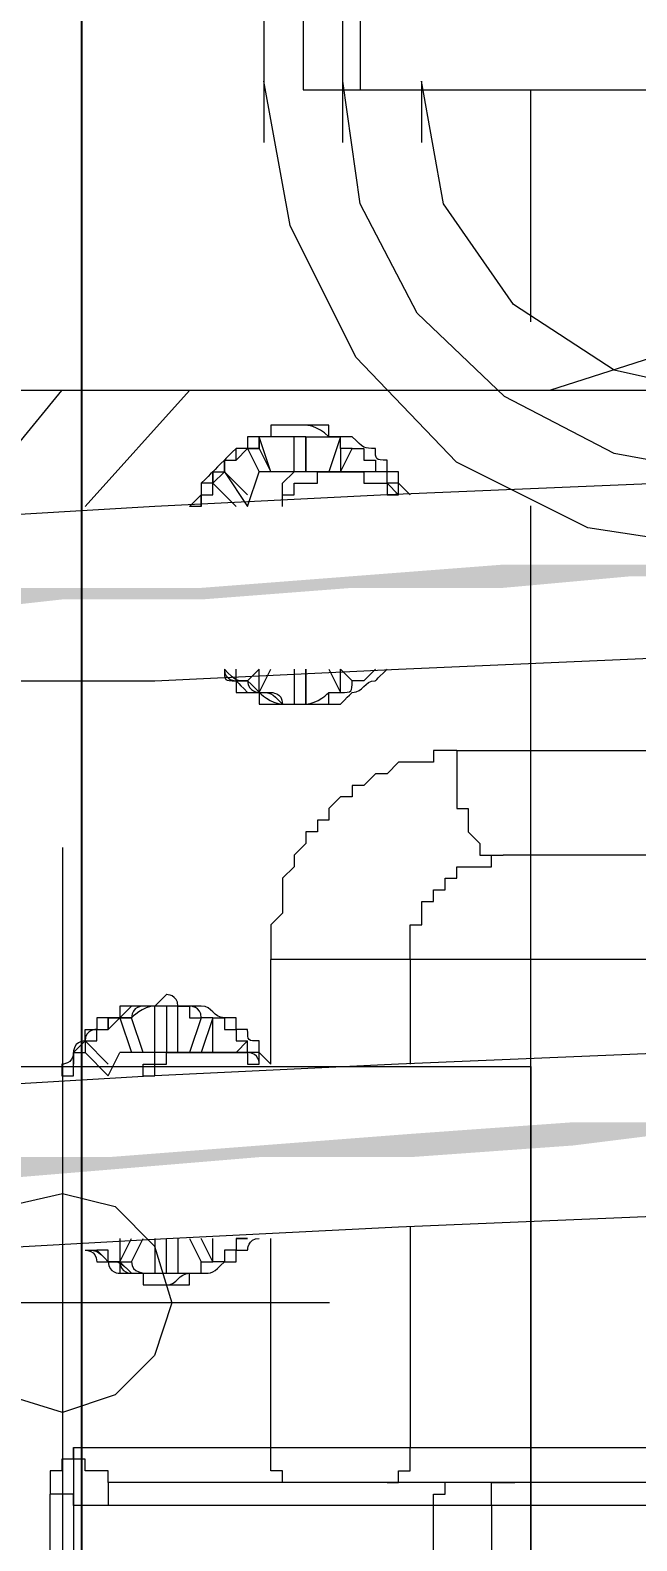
# Model space of a CAD drawing. Header units: millimetres. Extents: x 25083 to 52777, y 24772 to 45779.
# Drawn here: x 38396.99 to 38416.39, y 33559.59 to 33607.87 of the extents above; entities that cross this region are included whole.
import ezdxf

# ---------------------------------------------------------------- set-up
doc = ezdxf.new("R2010")
doc.units = ezdxf.units.MM
doc.layers.add('小车', color=7, linetype='Continuous')
doc.styles.get("Standard").update_dxf_attribs({"font": ''})
doc.styles.get('Standard').set_extended_font_data('SimSun')
doc.dimstyles.new('15', dxfattribs={"dimtxt": 15, "dimasz": 10, "dimexe": 2, "dimexo": 1, "dimgap": 1, "dimtad": 1, "dimdsep": 46, "dimtxsty": 'Standard', "dimcen": 2.5, "dimadec": 0, "dimazin": 0, "dimtfac": 1, "dimtmove": 2, "dimatfit": 3, "dimfxl": 1, "dimtolj": 1, "dimarcsym": 0})
doc.dimstyles.new('ISO-25', dxfattribs={"dimtxt": 2.5, "dimasz": 2.5, "dimexe": 1.25, "dimexo": 0.625, "dimtad": 1, "dimtxsty": 'Standard', "dimcen": 2.5, "dimadec": 0, "dimazin": 0, "dimtfac": 1, "dimtmove": 0, "dimatfit": 3, "dimfxl": 1, "dimarcsym": 0})

# ---------------------------------------------------------------- blocks, each defined once
blk = doc.blocks.new('*D925')
at = {"color": 0, "lineweight": -2}
for p, q in [((29677.862, 34881.662), (29677.862, 32448.293)), ((40733.017, 34757.645), (40733.017, 32448.293)), ((29680.362, 32449.543), (40730.517, 32449.543))]:
    blk.add_line(p, q, dxfattribs=at)
at = {"color": 0}
for points in [[(29680.362, 32449.96), (29680.362, 32449.127), (29677.862, 32449.543)], [(40730.517, 32449.127), (40730.517, 32449.96), (40733.017, 32449.543)]]:
    blk.add_solid(points, dxfattribs=at)
at = {"layer": 'DEFPOINTS', "color": 0}
for p in [(29677.862, 34882.287), (40733.017, 34758.27), (40733.017, 32449.543)]:
    blk.add_point(p, dxfattribs=at)
at = {"color": 0, "insert": (35205.439, 32451.628), "char_height": 2.5, "attachment_point": 5}
blk.add_mtext('11055,15', dxfattribs=at)
blk = doc.blocks.new('zw$D2F4')
h = blk.add_hatch(color=7)
edge = h.paths.add_edge_path(flags=0)
edge.add_spline(control_points=[(394.383, 1052.06), (394.383, 1052.06), (394.383, 1055.774), (394.383, 1055.774), (394.383, 1055.774), (394.012, 1059.487), (394.012, 1059.487), (394.012, 1059.487), (394.012, 1062.458), (394.012, 1062.458), (394.012, 1062.458), (393.641, 1062.458), (393.641, 1062.458), (393.641, 1062.458), (393.641, 1052.06), (393.641, 1052.06), (393.641, 1052.06), (394.383, 1052.06), (394.383, 1052.06), (394.383, 1052.06), (394.383, 1052.06), (394.383, 1052.06)], knot_values=[0, 0, 0, 0, 1, 1, 1, 2, 2, 2, 3, 3, 3, 4, 4, 4, 5, 5, 5, 6, 6, 6, 7, 7, 7, 7], degree=3, periodic=0)
edge = h.paths.add_edge_path(flags=0)
edge.add_spline(control_points=[(393.641, 1073.227), (393.641, 1073.227), (393.641, 1076.57), (393.641, 1076.57), (393.641, 1076.57), (393.269, 1081.769), (393.269, 1081.769), (393.269, 1081.769), (392.526, 1091.424), (392.526, 1091.424), (392.526, 1091.424), (392.526, 1095.509), (392.526, 1095.509), (392.526, 1095.509), (392.155, 1098.851), (392.155, 1098.851), (392.155, 1098.851), (392.155, 1101.079), (392.155, 1101.079), (392.155, 1101.079), (391.784, 1101.079), (391.784, 1101.079), (391.784, 1101.079), (391.784, 1095.509), (391.784, 1095.509), (391.784, 1095.509), (392.526, 1086.596), (392.526, 1086.596), (392.526, 1086.596), (392.526, 1081.769), (392.526, 1081.769), (392.526, 1081.769), (392.898, 1076.57), (392.898, 1076.57), (392.898, 1076.57), (393.269, 1073.599), (393.269, 1073.599), (393.269, 1073.599), (393.269, 1073.227), (393.269, 1073.227), (393.269, 1073.227), (393.641, 1073.227), (393.641, 1073.227), (393.641, 1073.227), (393.641, 1073.227), (393.641, 1073.227)], knot_values=[0, 0, 0, 0, 1, 1, 1, 2, 2, 2, 3, 3, 3, 4, 4, 4, 5, 5, 5, 6, 6, 6, 7, 7, 7, 8, 8, 8, 9, 9, 9, 10, 10, 10, 11, 11, 11, 12, 12, 12, 13, 13, 13, 14, 14, 14, 15, 15, 15, 15], degree=3, periodic=0)
h = blk.add_hatch(color=7)
edge = h.paths.add_edge_path(flags=0)
edge.add_spline(control_points=[(412.208, 1052.431), (412.208, 1052.431), (412.208, 1056.145), (412.208, 1056.145), (412.208, 1056.145), (411.837, 1060.23), (411.837, 1060.23), (411.837, 1060.23), (411.837, 1063.201), (411.837, 1063.201), (411.837, 1063.201), (411.466, 1063.201), (411.466, 1063.201), (411.466, 1063.201), (411.466, 1052.431), (411.466, 1052.431), (411.466, 1052.431), (412.208, 1052.431), (412.208, 1052.431), (412.208, 1052.431), (412.208, 1052.431), (412.208, 1052.431)], knot_values=[0, 0, 0, 0, 1, 1, 1, 2, 2, 2, 3, 3, 3, 4, 4, 4, 5, 5, 5, 6, 6, 6, 7, 7, 7, 7], degree=3, periodic=0)
edge = h.paths.add_edge_path(flags=0)
edge.add_spline(control_points=[(411.466, 1073.97), (411.466, 1073.97), (411.466, 1078.798), (411.466, 1078.798), (411.466, 1078.798), (410.723, 1088.453), (410.723, 1088.453), (410.723, 1088.453), (410.723, 1096.252), (410.723, 1096.252), (410.723, 1096.252), (410.352, 1098.851), (410.352, 1098.851), (410.352, 1098.851), (410.352, 1101.079), (410.352, 1101.079), (410.352, 1101.079), (409.98, 1101.079), (409.98, 1101.079), (409.98, 1101.079), (409.98, 1096.252), (409.98, 1096.252), (409.98, 1096.252), (410.352, 1092.91), (410.352, 1092.91), (410.352, 1092.91), (410.352, 1088.453), (410.352, 1088.453), (410.352, 1088.453), (410.723, 1083.626), (410.723, 1083.626), (410.723, 1083.626), (410.723, 1078.798), (410.723, 1078.798), (410.723, 1078.798), (411.094, 1074.713), (411.094, 1074.713), (411.094, 1074.713), (411.094, 1073.97), (411.094, 1073.97), (411.094, 1073.97), (411.466, 1073.97), (411.466, 1073.97), (411.466, 1073.97), (411.466, 1073.97), (411.466, 1073.97)], knot_values=[0, 0, 0, 0, 1, 1, 1, 2, 2, 2, 3, 3, 3, 4, 4, 4, 5, 5, 5, 6, 6, 6, 7, 7, 7, 8, 8, 8, 9, 9, 9, 10, 10, 10, 11, 11, 11, 12, 12, 12, 13, 13, 13, 14, 14, 14, 15, 15, 15, 15], degree=3, periodic=0)
at = {"color": 7, "lineweight": 5}
for points in [[(396.611, 1052.06), (396.611, 1062.829), (395.869, 1073.227), (395.497, 1082.14), (395.126, 1089.939), (394.755, 1096.252), (394.755, 1101.451)], [(389.184, 1101.079), (389.556, 1096.252), (389.927, 1089.567), (390.298, 1082.14)], [(407.752, 1101.079), (407.752, 1089.939), (408.124, 1082.14), (408.495, 1073.599)], [(414.437, 1052.431), (414.437, 1063.572), (414.065, 1073.599), (413.694, 1082.511), (413.323, 1089.939), (412.951, 1096.252), (412.951, 1101.079)], [(417.036, 1069.514), (417.036, 1096.623)], [(412.951, 1096.252), (417.036, 1092.91)], [(377.672, 1093.281), (381.757, 1093.281)], [(381.757, 1092.538), (381.757, 1093.281)], [(383.242, 1092.538), (382.871, 1092.538), (382.871, 1092.91), (382.5, 1092.91), (382.5, 1093.281), (382.128, 1093.281), (381.757, 1093.281)], [(395.126, 1092.91), (395.126, 1092.538), (395.869, 1092.538), (395.869, 1092.167)], [(381.757, 1092.538), (377.672, 1092.538)], [(381.386, 1091.424), (381.386, 1092.538), (381.757, 1092.538)], [(383.242, 1092.538), (381.757, 1092.538)], [(382.128, 1091.053), (382.128, 1091.424), (382.5, 1091.424), (382.5, 1092.167), (382.871, 1092.167), (382.871, 1092.538), (383.242, 1092.538)], [(383.242, 1092.538), (383.242, 1067.286)], [(395.869, 1092.538), (396.24, 1092.167)], [(389.184, 1091.053), (389.184, 1091.424), (389.556, 1091.424), (389.556, 1091.795)], [(395.869, 1092.167), (395.126, 1091.424)], [(395.869, 1092.167), (395.126, 1091.424)], [(395.497, 1091.424), (396.24, 1092.167)], [(396.24, 1092.167), (396.24, 1091.795), (396.611, 1091.795), (396.611, 1091.424)], [(396.24, 1092.167), (396.24, 1091.795), (396.611, 1091.795), (396.611, 1091.424), (396.983, 1091.053)], [(396.24, 1092.167), (396.611, 1092.167), (396.611, 1091.424)], [(413.323, 1092.167), (417.036, 1088.825)], [(381.386, 1068.771), (381.386, 1091.424)], [(382.128, 1091.053), (382.128, 1091.424), (381.386, 1091.424)], [(395.126, 1091.424), (395.869, 1091.053)], [(396.983, 1091.424), (396.611, 1091.424)], [(396.611, 1091.424), (396.983, 1091.424), (396.983, 1091.053)], [(396.983, 1091.424), (396.983, 1091.053)], [(382.128, 1068.028), (382.128, 1091.053)], [(389.184, 1091.053), (389.927, 1090.681)], [(389.927, 1091.053), (389.184, 1091.053)], [(395.869, 1086.968), (395.869, 1091.053)], [(396.983, 1091.053), (395.869, 1090.681)], [(396.983, 1091.053), (395.869, 1090.681)], [(397.354, 1090.31), (397.354, 1090.681), (396.983, 1091.053)], [(396.983, 1091.053), (396.983, 1090.681)], [(388.813, 1090.681), (388.813, 1090.31), (388.442, 1090.31), (388.442, 1089.567)], [(389.184, 1090.681), (389.927, 1090.31)], [(395.126, 1090.31), (395.126, 1089.939), (395.497, 1089.939), (395.497, 1089.567), (395.869, 1089.567), (395.869, 1088.825), (395.869, 1088.453)], [(395.126, 1090.31), (395.497, 1090.31), (395.497, 1089.939), (395.869, 1089.939)], [(395.869, 1090.31), (396.983, 1090.681)], [(397.725, 1089.567), (397.354, 1089.939), (397.354, 1090.681)], [(397.354, 1089.939), (397.354, 1090.31)], [(389.927, 1089.939), (388.813, 1089.939)], [(395.869, 1089.939), (397.354, 1089.939)], [(388.813, 1089.567), (389.927, 1089.567)], [(397.354, 1089.567), (395.869, 1089.567)], [(388.442, 1089.196), (388.442, 1088.825), (388.813, 1088.825), (388.813, 1088.453)], [(389.927, 1089.196), (388.813, 1089.196)], [(395.869, 1089.196), (397.354, 1089.196)], [(397.354, 1089.196), (397.354, 1088.825), (396.983, 1088.825), (396.983, 1088.453)], [(397.354, 1088.453), (397.354, 1089.196)], [(389.927, 1088.825), (389.184, 1088.453)], [(389.184, 1088.082), (389.927, 1088.453)], [(395.869, 1088.453), (395.869, 1086.968), (395.497, 1086.968), (395.497, 1086.596)], [(396.983, 1088.453), (395.869, 1088.825)], [(396.983, 1088.082), (395.869, 1088.453)], [(413.323, 1088.453), (413.694, 1088.453), (413.694, 1088.082), (414.065, 1088.082)], [(389.184, 1088.082), (389.927, 1088.082)], [(389.927, 1086.968), (389.927, 1087.339), (389.556, 1087.339), (389.556, 1087.711), (389.184, 1087.711), (389.184, 1088.082)], [(395.869, 1088.082), (396.983, 1088.082)], [(396.983, 1088.082), (396.983, 1087.711), (396.611, 1087.711), (396.611, 1087.339), (396.24, 1087.339), (396.24, 1086.968)], [(414.065, 1088.082), (413.323, 1087.339)], [(414.065, 1088.082), (414.437, 1088.082), (414.437, 1087.711)], [(389.184, 1087.711), (389.184, 1087.339), (389.556, 1087.339), (389.556, 1086.968)], [(396.611, 1086.968), (396.611, 1087.339), (396.983, 1087.339), (396.983, 1087.711)], [(414.437, 1087.711), (413.323, 1086.968)], [(413.694, 1086.968), (414.437, 1087.711)], [(414.437, 1087.711), (414.808, 1087.711), (414.808, 1087.339), (415.179, 1086.968)], [(414.808, 1087.711), (414.808, 1087.339), (415.179, 1087.339)], [(414.808, 1087.711), (414.808, 1087.339), (415.179, 1087.339)], [(389.927, 1087.339), (389.927, 1086.968)], [(395.497, 1086.596), (395.869, 1086.596), (395.869, 1086.968)], [(396.24, 1086.968), (395.869, 1087.339)], [(407.752, 1086.968), (407.752, 1087.339), (408.124, 1087.339)], [(408.124, 1086.596), (407.752, 1086.968)], [(413.323, 1086.968), (414.437, 1086.596)], [(415.179, 1086.968), (414.437, 1086.596)], [(415.179, 1086.968), (415.179, 1086.596), (415.551, 1086.596)], [(415.179, 1086.968), (415.179, 1086.596), (415.551, 1086.596)], [(415.551, 1085.854), (415.551, 1086.968)], [(407.009, 1086.596), (407.009, 1085.111)], [(407.381, 1086.596), (408.124, 1086.225)], [(407.381, 1086.596), (408.124, 1086.596)], [(414.437, 1082.511), (414.437, 1086.596)], [(414.437, 1086.225), (415.551, 1086.596)], [(415.179, 1086.596), (414.437, 1086.225)], [(382.128, 1085.854), (382.5, 1085.854), (382.5, 1086.225), (382.871, 1086.225), (383.242, 1086.225)], [(383.242, 1086.225), (389.927, 1086.225)], [(395.497, 1086.225), (398.84, 1086.225)], [(398.84, 1067.657), (398.84, 1086.225)], [(405.524, 1080.283), (405.524, 1081.026), (405.153, 1081.026), (405.153, 1082.14), (404.781, 1082.511), (404.781, 1082.883), (404.41, 1083.254), (404.41, 1083.626), (404.039, 1083.626), (404.039, 1083.997), (403.667, 1084.368), (403.296, 1084.368), (403.296, 1084.74), (402.925, 1084.74), (402.925, 1085.111), (402.553, 1085.111), (402.182, 1085.482), (401.81, 1085.482), (401.439, 1085.854), (400.325, 1085.854), (399.954, 1086.225), (398.84, 1086.225)], [(415.922, 1085.111), (415.922, 1086.225), (415.551, 1086.225)], [(408.124, 1085.482), (407.009, 1085.482)], [(413.323, 1085.854), (413.694, 1085.854), (413.694, 1085.482), (414.065, 1085.482), (414.065, 1084.74), (414.437, 1084.74), (414.437, 1084.368), (414.437, 1083.997)], [(413.323, 1085.854), (414.065, 1085.854), (414.437, 1085.482)], [(414.437, 1085.482), (415.551, 1085.482)], [(408.124, 1085.111), (407.009, 1085.111)], [(407.009, 1085.111), (408.124, 1085.111)], [(407.009, 1085.111), (407.009, 1083.997)], [(414.437, 1085.111), (415.551, 1085.111)], [(415.551, 1085.111), (414.437, 1085.111)], [(415.551, 1085.111), (415.551, 1083.997)], [(415.551, 1083.626), (415.551, 1084.368), (415.922, 1084.368), (415.922, 1085.111)], [(408.124, 1084.368), (407.381, 1083.997)], [(415.551, 1083.997), (414.437, 1084.368)], [(407.381, 1083.997), (408.124, 1083.997)], [(407.752, 1083.626), (408.124, 1083.997)], [(408.124, 1082.883), (407.752, 1083.254), (407.752, 1083.626)], [(414.437, 1083.997), (414.437, 1083.254), (414.065, 1083.254), (414.065, 1082.511), (413.694, 1082.511), (413.694, 1082.14)], [(414.437, 1083.997), (415.179, 1083.626)], [(415.179, 1083.997), (414.437, 1083.997)], [(415.179, 1083.626), (415.179, 1083.254), (414.808, 1083.254), (414.808, 1082.883), (414.437, 1082.883)], [(382.128, 1082.511), (382.128, 1082.14), (382.5, 1082.14), (382.5, 1081.769), (382.871, 1081.769), (383.242, 1081.769)], [(390.298, 1082.14), (390.67, 1073.227), (391.041, 1062.829), (391.412, 1052.06)], [(413.694, 1082.14), (414.065, 1082.14), (414.065, 1082.511), (414.437, 1082.511)], [(390.298, 1081.769), (383.242, 1081.769)], [(398.84, 1081.769), (395.497, 1081.769)], [(398.84, 1081.769), (399.954, 1081.769), (399.954, 1081.397), (400.696, 1081.397), (400.696, 1081.026), (401.068, 1081.026), (401.068, 1080.655), (401.439, 1080.655), (401.439, 1080.283), (401.81, 1080.283), (401.81, 1079.169), (402.182, 1079.169), (402.182, 1078.798)], [(378.043, 1081.026), (381.386, 1081.026)], [(381.386, 1081.026), (381.757, 1081.026), (381.757, 1080.655), (382.128, 1080.655)], [(405.524, 1080.283), (403.667, 1080.283), (403.667, 1079.912), (402.925, 1079.912), (402.553, 1079.541), (402.182, 1079.541), (402.182, 1078.798)], [(405.524, 1080.283), (405.524, 1067.657)], [(381.386, 1079.169), (378.043, 1079.169)], [(381.386, 1079.169), (382.128, 1079.169), (382.128, 1078.798), (382.128, 1078.427)], [(402.182, 1064.686), (402.182, 1078.798)], [(420.007, 1068.028), (417.036, 1077.312)]]:
    blk.add_lwpolyline(points, dxfattribs=at)
for points in [[(395.126, 1092.91), (395.126, 1092.91), (395.126, 1092.91), (395.126, 1092.91)], [(395.126, 1092.91), (395.126, 1092.91), (395.126, 1092.91), (395.126, 1092.91)], [(395.497, 1092.91), (395.497, 1092.91), (395.497, 1092.91), (395.126, 1092.91)], [(395.126, 1092.91), (395.126, 1092.91), (395.126, 1092.91), (395.126, 1092.91)], [(395.126, 1092.91), (395.126, 1092.91), (395.126, 1092.91), (395.126, 1092.91)], [(395.497, 1092.91), (395.497, 1092.91), (395.126, 1092.91), (395.126, 1092.91)], [(395.869, 1092.538), (395.497, 1092.538), (395.497, 1092.91), (395.497, 1092.91)], [(395.869, 1092.538), (395.497, 1092.538), (395.497, 1092.538), (395.497, 1092.538)], [(395.869, 1092.538), (395.869, 1092.538), (395.869, 1092.538), (395.497, 1092.538)], [(395.869, 1092.538), (395.869, 1092.538), (395.869, 1092.538), (395.869, 1092.538)], [(396.24, 1092.167), (396.24, 1092.538), (395.869, 1092.538), (395.869, 1092.538)], [(395.869, 1092.538), (395.869, 1092.538), (395.869, 1092.538), (395.869, 1092.538)], [(395.869, 1092.538), (395.869, 1092.538), (395.869, 1092.538), (395.869, 1092.538)], [(389.556, 1092.167), (389.556, 1091.795), (389.556, 1091.795), (389.184, 1091.424)], [(389.556, 1092.167), (389.556, 1092.167), (389.556, 1091.795), (389.184, 1091.795)], [(389.184, 1091.795), (389.184, 1091.795), (389.184, 1091.795), (389.184, 1091.795)], [(389.184, 1091.795), (389.184, 1091.424), (389.184, 1091.424), (389.184, 1091.424)], [(389.556, 1091.795), (389.556, 1091.795), (389.556, 1091.795), (389.184, 1091.424)], [(389.184, 1091.795), (389.184, 1091.795), (389.184, 1091.795), (389.184, 1091.795)], [(389.184, 1091.795), (389.184, 1091.424), (389.184, 1091.424), (389.184, 1091.424)], [(389.184, 1091.795), (389.184, 1091.424), (389.184, 1091.424), (389.184, 1091.424)], [(389.556, 1092.167), (389.556, 1091.795), (389.556, 1091.795), (389.556, 1091.795)], [(396.24, 1092.167), (396.24, 1092.167), (396.24, 1092.167), (395.869, 1092.167)], [(395.869, 1092.167), (395.869, 1092.167), (395.869, 1092.167), (395.869, 1092.167)], [(396.24, 1092.167), (396.24, 1092.167), (396.24, 1092.167), (396.24, 1092.167)], [(396.611, 1091.795), (396.611, 1091.795), (396.611, 1092.167), (396.24, 1092.167)], [(396.24, 1092.167), (396.24, 1092.167), (396.24, 1092.167), (396.24, 1092.167)], [(396.24, 1092.167), (396.24, 1092.167), (396.24, 1092.167), (396.24, 1092.167)], [(396.24, 1092.167), (396.24, 1092.167), (396.24, 1092.167), (396.24, 1092.167)], [(396.24, 1092.167), (396.24, 1092.167), (396.24, 1092.167), (396.24, 1092.167)], [(396.24, 1092.167), (396.24, 1092.167), (396.24, 1092.167), (396.24, 1092.167)], [(396.24, 1092.167), (396.24, 1092.167), (396.24, 1092.167), (396.24, 1092.167)], [(396.24, 1092.167), (396.24, 1092.167), (396.24, 1092.167), (396.24, 1092.167)], [(396.24, 1092.167), (396.24, 1092.167), (396.24, 1092.167), (396.24, 1092.167)], [(396.983, 1091.795), (396.983, 1091.795), (396.983, 1091.795), (396.611, 1091.795)], [(396.983, 1091.424), (396.983, 1091.424), (396.983, 1091.795), (396.983, 1091.795)], [(389.184, 1091.424), (388.813, 1091.424), (388.813, 1091.053), (388.813, 1091.053)], [(389.184, 1091.424), (389.184, 1091.053), (389.184, 1091.053), (388.813, 1090.681)], [(389.184, 1091.424), (389.184, 1091.424), (389.184, 1091.424), (389.184, 1091.424)], [(389.184, 1091.424), (389.184, 1091.424), (389.184, 1091.424), (389.184, 1091.424)], [(389.184, 1091.424), (389.184, 1091.424), (389.184, 1091.424), (389.184, 1091.424)], [(389.184, 1091.424), (389.184, 1091.424), (389.184, 1091.424), (389.184, 1091.424)], [(389.184, 1091.424), (389.184, 1091.424), (389.184, 1091.424), (389.184, 1091.424)], [(389.184, 1091.424), (389.184, 1091.424), (389.184, 1091.053), (389.184, 1091.053)], [(389.184, 1091.424), (389.184, 1091.053), (389.184, 1091.053), (389.184, 1091.053)], [(396.611, 1091.424), (396.611, 1091.424), (396.611, 1091.424), (396.611, 1091.424)], [(396.983, 1091.424), (396.611, 1091.424), (396.611, 1091.424), (396.611, 1091.424)], [(396.611, 1091.424), (396.611, 1091.424), (396.611, 1091.424), (396.611, 1091.424)], [(396.611, 1091.424), (396.611, 1091.424), (396.611, 1091.424), (396.611, 1091.424)], [(396.611, 1091.424), (396.611, 1091.424), (396.611, 1091.424), (396.611, 1091.424)], [(396.611, 1091.424), (396.611, 1091.424), (396.611, 1091.424), (396.611, 1091.424)], [(396.611, 1091.424), (396.611, 1091.424), (396.611, 1091.424), (396.611, 1091.424)], [(396.983, 1091.424), (396.983, 1091.424), (396.983, 1091.424), (396.611, 1091.424)], [(396.983, 1091.424), (396.983, 1091.424), (396.983, 1091.424), (396.611, 1091.424)], [(396.983, 1091.424), (396.983, 1091.424), (396.983, 1091.424), (396.983, 1091.424)], [(396.983, 1091.424), (396.983, 1091.424), (396.983, 1091.424), (396.983, 1091.424)], [(396.983, 1091.424), (396.983, 1091.424), (396.983, 1091.424), (396.983, 1091.424)], [(396.983, 1091.053), (396.983, 1091.053), (396.983, 1091.424), (396.983, 1091.424)], [(396.983, 1091.053), (396.983, 1091.053), (396.983, 1091.053), (396.983, 1091.424)], [(389.184, 1091.053), (389.184, 1091.053), (388.813, 1090.681), (388.813, 1090.681)], [(389.184, 1091.053), (388.813, 1091.053), (388.813, 1090.681), (388.813, 1090.681)], [(389.184, 1091.053), (389.184, 1091.053), (388.813, 1090.681), (388.813, 1090.681)], [(388.813, 1091.053), (388.813, 1091.053), (388.813, 1091.053), (388.813, 1091.053)], [(388.813, 1091.053), (388.813, 1091.053), (388.813, 1091.053), (388.813, 1090.681)], [(389.184, 1091.053), (388.813, 1091.053), (388.813, 1091.053), (388.813, 1091.053)], [(388.813, 1091.053), (388.813, 1091.053), (388.813, 1091.053), (388.813, 1091.053)], [(388.813, 1091.053), (388.813, 1090.681), (388.813, 1090.681), (388.813, 1090.31)], [(389.184, 1091.053), (389.184, 1091.053), (389.184, 1090.681), (389.184, 1090.681)], [(389.184, 1091.053), (389.184, 1091.053), (389.184, 1091.053), (389.184, 1091.053)], [(389.184, 1091.053), (389.184, 1091.053), (389.184, 1091.053), (389.184, 1091.053)], [(389.184, 1091.053), (389.184, 1091.053), (389.184, 1091.053), (389.184, 1091.053)], [(396.983, 1090.681), (396.983, 1090.681), (396.983, 1091.053), (396.983, 1091.053)], [(396.983, 1091.053), (396.983, 1091.053), (396.983, 1091.053), (396.983, 1091.053)], [(396.983, 1090.681), (396.983, 1091.053), (396.983, 1091.053), (396.983, 1091.053)], [(397.354, 1091.053), (397.354, 1091.053), (397.354, 1091.053), (396.983, 1091.053)], [(396.983, 1091.053), (396.983, 1091.053), (396.983, 1091.053), (396.983, 1091.053)], [(396.983, 1090.681), (396.983, 1091.053), (396.983, 1091.053), (396.983, 1091.053)], [(396.983, 1091.053), (396.983, 1091.053), (396.983, 1091.053), (396.983, 1091.053)], [(396.983, 1090.681), (396.983, 1090.681), (396.983, 1091.053), (396.983, 1091.053)], [(397.354, 1091.053), (397.354, 1091.053), (397.354, 1091.053), (397.354, 1091.053)], [(397.354, 1090.681), (397.354, 1090.681), (397.354, 1090.681), (397.354, 1091.053)], [(388.813, 1090.681), (388.813, 1090.681), (388.813, 1090.681), (388.813, 1090.681)], [(388.813, 1090.681), (388.813, 1090.681), (388.813, 1090.681), (388.813, 1090.681)], [(388.813, 1090.681), (388.813, 1090.681), (388.813, 1090.31), (388.813, 1090.31)], [(388.813, 1090.681), (388.813, 1090.681), (388.813, 1090.31), (388.813, 1090.31)], [(388.813, 1090.681), (388.813, 1090.681), (388.813, 1090.681), (388.813, 1090.681)], [(389.184, 1090.681), (388.813, 1090.681), (388.813, 1090.31), (388.813, 1089.939)], [(388.813, 1090.31), (388.813, 1090.31), (388.813, 1090.31), (388.813, 1090.31)], [(388.813, 1090.31), (388.813, 1090.31), (388.813, 1090.31), (388.813, 1089.939)], [(388.813, 1090.31), (388.813, 1090.31), (388.813, 1089.939), (388.813, 1089.939)], [(388.813, 1090.31), (388.813, 1090.31), (388.813, 1090.31), (388.813, 1090.31)], [(388.813, 1090.31), (388.813, 1090.31), (388.813, 1090.31), (388.813, 1089.939)], [(388.813, 1090.31), (388.813, 1090.31), (388.813, 1090.31), (388.813, 1089.939)], [(388.813, 1090.31), (388.813, 1090.31), (388.813, 1089.939), (388.813, 1089.939)], [(388.813, 1090.31), (388.813, 1090.31), (388.813, 1090.31), (388.813, 1090.31)], [(389.184, 1090.681), (389.184, 1090.681), (389.184, 1090.681), (389.184, 1090.681)], [(396.983, 1090.681), (396.983, 1090.681), (396.983, 1090.681), (396.983, 1090.681)], [(396.983, 1090.681), (396.983, 1090.681), (396.983, 1090.681), (396.983, 1090.681)], [(396.983, 1090.681), (396.983, 1090.681), (396.983, 1090.681), (396.983, 1090.681)], [(396.983, 1090.681), (396.983, 1090.681), (396.983, 1090.681), (396.983, 1090.681)], [(397.354, 1090.31), (397.354, 1090.31), (397.354, 1090.681), (396.983, 1090.681)], [(397.354, 1089.939), (397.354, 1090.31), (396.983, 1090.681), (396.983, 1090.681)], [(396.983, 1090.681), (396.983, 1090.681), (396.983, 1090.681), (396.983, 1090.681)], [(397.354, 1090.31), (397.354, 1090.31), (397.354, 1090.681), (396.983, 1090.681)], [(397.354, 1090.31), (397.354, 1090.31), (397.354, 1090.31), (397.354, 1090.31)], [(397.354, 1089.939), (397.354, 1090.31), (397.354, 1090.31), (397.354, 1090.31)], [(397.354, 1089.939), (397.354, 1090.31), (397.354, 1090.31), (397.354, 1090.31)], [(397.354, 1090.31), (397.354, 1090.31), (397.354, 1090.31), (397.354, 1090.31)], [(397.354, 1090.31), (397.354, 1090.31), (397.354, 1090.31), (397.354, 1090.31)], [(397.354, 1090.31), (397.354, 1090.31), (397.354, 1090.31), (397.354, 1090.31)], [(397.354, 1090.31), (397.354, 1090.31), (397.354, 1090.31), (397.354, 1090.31)], [(397.354, 1089.939), (397.354, 1090.31), (397.354, 1090.31), (397.354, 1090.31)], [(397.354, 1090.31), (397.354, 1090.31), (397.354, 1090.31), (397.354, 1090.31)], [(397.354, 1089.939), (397.354, 1090.31), (397.354, 1090.31), (397.354, 1090.31)], [(388.813, 1089.939), (388.813, 1089.939), (388.813, 1089.939), (388.813, 1089.939)], [(388.813, 1089.939), (388.813, 1089.939), (388.813, 1089.939), (388.813, 1089.939)], [(388.813, 1089.939), (388.813, 1089.939), (388.813, 1089.939), (388.813, 1089.939)], [(388.813, 1089.939), (388.813, 1089.939), (388.813, 1089.939), (388.813, 1089.939)], [(388.813, 1089.939), (388.813, 1089.939), (388.813, 1089.939), (388.813, 1089.939)], [(388.813, 1089.939), (388.813, 1089.939), (388.813, 1089.939), (388.813, 1089.939)], [(388.813, 1089.939), (388.813, 1089.939), (388.813, 1089.939), (388.813, 1089.939)], [(388.813, 1089.939), (388.813, 1089.939), (388.813, 1089.939), (388.813, 1089.939)], [(388.813, 1089.939), (388.813, 1089.567), (388.813, 1089.567), (388.813, 1089.567)], [(397.354, 1089.939), (397.354, 1089.939), (397.354, 1089.939), (397.354, 1089.939)], [(397.354, 1089.939), (397.354, 1089.939), (397.354, 1089.939), (397.354, 1089.939)], [(397.354, 1089.567), (397.354, 1089.567), (397.354, 1089.567), (397.354, 1089.939)], [(397.354, 1089.939), (397.354, 1089.939), (397.354, 1089.939), (397.354, 1089.939)], [(397.354, 1089.939), (397.354, 1089.939), (397.354, 1089.939), (397.354, 1089.939)], [(397.354, 1089.939), (397.354, 1089.939), (397.354, 1089.939), (397.354, 1089.939)], [(397.354, 1089.939), (397.354, 1089.939), (397.354, 1089.939), (397.354, 1089.939)], [(397.354, 1089.939), (397.354, 1089.939), (397.354, 1089.939), (397.354, 1089.939)], [(388.442, 1089.567), (388.442, 1089.567), (388.442, 1089.196), (388.442, 1089.196)], [(388.442, 1089.567), (388.442, 1089.196), (388.813, 1089.196), (388.813, 1088.825)], [(388.813, 1089.567), (388.813, 1089.567), (388.813, 1089.567), (388.813, 1089.196)], [(397.354, 1089.196), (397.725, 1089.196), (397.725, 1089.567), (397.725, 1089.567)], [(397.354, 1088.825), (397.354, 1089.196), (397.354, 1089.196), (397.354, 1089.567)], [(397.354, 1089.196), (397.354, 1089.567), (397.354, 1089.567), (397.354, 1089.567)], [(388.813, 1089.196), (388.813, 1089.196), (388.813, 1088.825), (388.813, 1088.453)], [(388.813, 1089.196), (388.813, 1089.196), (388.813, 1089.196), (388.813, 1089.196)], [(388.813, 1088.825), (388.813, 1088.825), (388.813, 1088.825), (388.813, 1088.453)], [(388.813, 1088.453), (388.813, 1088.082), (388.813, 1088.082), (389.184, 1087.711)], [(388.813, 1088.453), (388.813, 1088.453), (389.184, 1088.453), (389.184, 1088.453)], [(388.813, 1088.453), (388.813, 1088.453), (388.813, 1088.453), (389.184, 1088.453)], [(388.813, 1088.453), (388.813, 1088.453), (388.813, 1088.453), (388.813, 1088.453)], [(389.184, 1088.453), (389.184, 1088.453), (389.184, 1088.082), (389.184, 1088.082)], [(389.184, 1088.453), (389.184, 1088.453), (389.184, 1088.082), (389.184, 1088.082)], [(396.983, 1088.453), (397.354, 1088.453), (397.354, 1088.825), (397.354, 1088.825)], [(396.983, 1088.082), (396.983, 1088.082), (396.983, 1088.453), (396.983, 1088.453)], [(396.983, 1087.711), (396.983, 1088.082), (397.354, 1088.082), (397.354, 1088.453)], [(396.983, 1088.082), (396.983, 1088.082), (396.983, 1088.453), (396.983, 1088.453)], [(396.983, 1088.453), (396.983, 1088.453), (396.983, 1088.453), (396.983, 1088.453)], [(413.323, 1088.825), (413.323, 1088.825), (413.323, 1088.825), (413.323, 1088.825)], [(413.694, 1088.453), (413.694, 1088.453), (413.323, 1088.825), (413.323, 1088.825)], [(413.323, 1088.453), (413.323, 1088.825), (413.323, 1088.825), (413.323, 1088.825)], [(413.694, 1088.453), (413.694, 1088.453), (413.323, 1088.453), (413.323, 1088.453)], [(413.694, 1088.453), (413.694, 1088.453), (413.694, 1088.453), (413.694, 1088.453)], [(414.065, 1088.453), (414.065, 1088.453), (413.694, 1088.453), (413.694, 1088.453)], [(413.694, 1088.453), (413.694, 1088.453), (413.694, 1088.453), (413.694, 1088.453)], [(414.065, 1088.453), (414.065, 1088.453), (414.065, 1088.453), (414.065, 1088.453)], [(414.808, 1087.711), (414.437, 1088.082), (414.437, 1088.082), (414.065, 1088.453)], [(414.065, 1088.453), (414.065, 1088.453), (414.065, 1088.453), (414.065, 1088.453)], [(414.065, 1088.082), (414.065, 1088.453), (414.065, 1088.453), (414.065, 1088.453)], [(414.065, 1088.082), (414.065, 1088.082), (414.065, 1088.082), (414.065, 1088.453)], [(389.184, 1088.082), (389.184, 1088.082), (389.184, 1088.082), (389.184, 1088.082)], [(389.184, 1088.082), (389.184, 1088.082), (389.184, 1088.082), (389.184, 1088.082)], [(396.983, 1088.082), (396.983, 1088.082), (396.983, 1088.082), (396.983, 1088.082)], [(396.983, 1088.082), (396.983, 1088.082), (396.983, 1088.082), (396.983, 1088.082)], [(414.437, 1088.082), (414.437, 1088.082), (414.065, 1088.082), (414.065, 1088.082)], [(414.437, 1087.711), (414.437, 1087.711), (414.065, 1088.082), (414.065, 1088.082)], [(408.124, 1087.711), (407.752, 1087.339), (407.752, 1087.339), (407.752, 1086.968)], [(408.124, 1087.711), (407.752, 1087.711), (407.752, 1087.339), (407.752, 1087.339)], [(408.124, 1087.711), (407.752, 1087.711), (407.752, 1087.711), (407.752, 1087.339)], [(414.437, 1087.711), (414.437, 1087.711), (414.437, 1087.711), (414.437, 1087.711)], [(414.808, 1087.711), (414.808, 1087.711), (414.808, 1087.711), (414.437, 1087.711)], [(414.808, 1087.711), (414.808, 1087.711), (414.437, 1087.711), (414.437, 1087.711)], [(414.437, 1087.711), (414.437, 1087.711), (414.437, 1087.711), (414.437, 1087.711)], [(414.808, 1087.711), (414.808, 1087.711), (414.437, 1087.711), (414.437, 1087.711)], [(414.808, 1087.711), (414.808, 1087.711), (414.808, 1087.711), (414.808, 1087.711)], [(415.179, 1087.339), (414.808, 1087.711), (414.808, 1087.711), (414.808, 1087.711)], [(414.808, 1087.711), (414.808, 1087.711), (414.808, 1087.711), (414.808, 1087.711)], [(414.808, 1087.711), (414.808, 1087.711), (414.808, 1087.711), (414.808, 1087.711)], [(414.808, 1087.711), (414.808, 1087.711), (414.808, 1087.711), (414.808, 1087.711)], [(389.556, 1086.968), (389.556, 1086.968), (389.927, 1086.968), (389.927, 1086.596)], [(389.927, 1086.968), (389.927, 1086.968), (389.927, 1086.968), (389.927, 1086.968)], [(395.497, 1086.596), (395.497, 1086.596), (395.869, 1086.596), (395.869, 1086.968)], [(395.869, 1086.968), (396.24, 1086.968), (396.24, 1086.968), (396.24, 1086.968)], [(396.24, 1086.596), (396.24, 1086.968), (396.24, 1086.968), (396.611, 1086.968)], [(407.752, 1087.339), (407.752, 1087.339), (407.752, 1087.339), (407.381, 1086.968)], [(407.752, 1087.339), (407.381, 1087.339), (407.381, 1087.339), (407.381, 1087.339)], [(407.381, 1087.339), (407.381, 1086.968), (407.381, 1086.968), (407.381, 1086.968)], [(407.752, 1086.968), (407.381, 1086.968), (407.381, 1086.596), (407.381, 1086.596)], [(407.381, 1086.968), (407.381, 1086.968), (407.381, 1086.968), (407.381, 1086.596)], [(407.381, 1086.968), (407.381, 1086.968), (407.381, 1086.968), (407.381, 1086.968)], [(407.381, 1086.968), (407.381, 1086.968), (407.381, 1086.968), (407.381, 1086.968)], [(407.381, 1086.968), (407.381, 1086.968), (407.381, 1086.596), (407.381, 1086.596)], [(407.752, 1086.968), (407.381, 1086.596), (407.381, 1086.596), (407.381, 1086.596)], [(407.381, 1086.968), (407.381, 1086.968), (407.381, 1086.968), (407.381, 1086.968)], [(407.381, 1086.968), (407.381, 1086.968), (407.381, 1086.596), (407.381, 1086.596)], [(407.752, 1087.339), (407.752, 1087.339), (407.752, 1087.339), (407.752, 1086.968)], [(407.752, 1087.339), (407.752, 1087.339), (407.752, 1087.339), (407.752, 1087.339)], [(407.752, 1087.339), (407.752, 1087.339), (407.752, 1087.339), (407.752, 1087.339)], [(407.752, 1087.339), (407.752, 1087.339), (407.752, 1087.339), (407.752, 1086.968)], [(407.752, 1087.339), (407.752, 1087.339), (407.752, 1087.339), (407.752, 1087.339)], [(407.752, 1086.968), (407.752, 1086.968), (407.752, 1086.968), (407.752, 1086.968)], [(407.752, 1086.968), (407.752, 1086.968), (407.752, 1086.968), (407.752, 1086.968)], [(415.179, 1087.339), (415.179, 1087.339), (415.179, 1087.339), (415.179, 1087.339)], [(415.179, 1087.339), (415.179, 1087.339), (415.179, 1087.339), (415.179, 1087.339)], [(415.179, 1087.339), (415.179, 1087.339), (415.179, 1087.339), (415.179, 1087.339)], [(415.179, 1086.968), (415.179, 1086.968), (415.179, 1087.339), (415.179, 1087.339)], [(415.179, 1087.339), (415.179, 1087.339), (415.179, 1087.339), (415.179, 1087.339)], [(415.179, 1086.968), (415.179, 1087.339), (415.179, 1087.339), (415.179, 1087.339)], [(415.179, 1087.339), (415.179, 1087.339), (415.179, 1087.339), (415.179, 1087.339)], [(415.179, 1086.968), (415.179, 1086.968), (415.179, 1087.339), (415.179, 1087.339)], [(415.179, 1087.339), (415.179, 1087.339), (415.179, 1087.339), (415.179, 1087.339)], [(415.179, 1087.339), (415.179, 1087.339), (415.179, 1087.339), (415.179, 1087.339)], [(415.179, 1087.339), (415.179, 1087.339), (415.179, 1087.339), (415.179, 1087.339)], [(415.179, 1087.339), (415.179, 1087.339), (415.179, 1087.339), (415.179, 1087.339)], [(415.179, 1087.339), (415.179, 1087.339), (415.179, 1087.339), (415.179, 1087.339)], [(415.551, 1086.968), (415.551, 1086.968), (415.179, 1086.968), (415.179, 1086.968)], [(415.179, 1086.596), (415.179, 1086.596), (415.179, 1086.596), (415.179, 1086.968)], [(415.551, 1086.968), (415.551, 1086.968), (415.551, 1086.968), (415.551, 1086.968)], [(415.551, 1086.596), (415.551, 1086.596), (415.551, 1086.968), (415.551, 1086.968)], [(415.551, 1086.968), (415.551, 1086.968), (415.551, 1086.968), (415.551, 1086.968)], [(395.497, 1086.225), (395.497, 1086.225), (395.869, 1086.596), (395.869, 1086.596)], [(395.869, 1086.596), (396.24, 1086.596), (396.24, 1086.596), (396.24, 1086.596)], [(407.381, 1086.596), (407.009, 1086.596), (407.009, 1086.596), (407.009, 1086.596)], [(407.009, 1086.596), (407.009, 1086.596), (407.009, 1086.596), (407.009, 1086.596)], [(407.381, 1086.596), (407.381, 1086.225), (407.381, 1086.225), (407.009, 1085.854)], [(407.381, 1086.596), (407.381, 1086.225), (407.381, 1086.225), (407.009, 1085.854)], [(407.381, 1086.596), (407.381, 1086.596), (407.009, 1086.225), (407.009, 1085.854)], [(407.381, 1086.596), (407.381, 1086.596), (407.381, 1086.596), (407.381, 1086.596)], [(407.381, 1086.596), (407.381, 1086.596), (407.381, 1086.596), (407.381, 1086.596)], [(407.381, 1086.596), (407.381, 1086.225), (407.381, 1086.225), (407.381, 1086.225)], [(407.381, 1086.596), (407.381, 1086.596), (407.381, 1086.596), (407.381, 1086.596)], [(407.381, 1086.596), (407.381, 1086.596), (407.381, 1086.596), (407.381, 1086.596)], [(407.381, 1086.596), (407.381, 1086.596), (407.381, 1086.596), (407.381, 1086.596)], [(407.381, 1086.596), (407.381, 1086.596), (407.381, 1086.596), (407.381, 1086.596)], [(407.381, 1086.596), (407.381, 1086.596), (407.381, 1086.596), (407.381, 1086.596)], [(407.381, 1086.596), (407.381, 1086.596), (407.381, 1086.596), (407.381, 1086.596)], [(407.381, 1086.596), (407.381, 1086.596), (407.381, 1086.596), (407.381, 1086.596)], [(415.551, 1086.596), (415.179, 1086.596), (415.179, 1086.596), (415.179, 1086.596)], [(415.551, 1086.596), (415.551, 1086.596), (415.551, 1086.596), (415.551, 1086.596)], [(415.551, 1086.225), (415.551, 1086.596), (415.551, 1086.596), (415.551, 1086.596)], [(415.551, 1085.854), (415.551, 1085.854), (415.551, 1086.225), (415.551, 1086.596)], [(415.551, 1086.596), (415.551, 1086.596), (415.551, 1086.596), (415.551, 1086.596)], [(415.551, 1086.596), (415.551, 1086.596), (415.551, 1086.596), (415.551, 1086.596)], [(415.551, 1086.596), (415.551, 1086.596), (415.551, 1086.596), (415.551, 1086.596)], [(415.551, 1086.596), (415.551, 1086.596), (415.551, 1086.596), (415.551, 1086.596)], [(415.551, 1086.596), (415.551, 1086.596), (415.551, 1086.596), (415.551, 1086.596)], [(415.551, 1086.596), (415.551, 1086.596), (415.551, 1086.596), (415.551, 1086.596)], [(415.551, 1086.596), (415.551, 1086.596), (415.551, 1086.596), (415.551, 1086.596)], [(415.551, 1086.596), (415.551, 1086.596), (415.551, 1086.596), (415.551, 1086.596)], [(415.551, 1086.596), (415.551, 1086.596), (415.551, 1086.596), (415.551, 1086.596)], [(415.551, 1086.596), (415.551, 1086.596), (415.551, 1086.596), (415.551, 1086.596)], [(415.551, 1085.854), (415.551, 1086.225), (415.551, 1086.225), (415.551, 1086.596)], [(415.551, 1085.854), (415.551, 1086.225), (415.551, 1086.225), (415.551, 1086.596)], [(407.381, 1086.225), (407.381, 1086.225), (407.381, 1085.854), (407.009, 1085.854)], [(407.009, 1085.854), (407.009, 1085.854), (407.009, 1085.854), (407.009, 1085.854)], [(407.009, 1085.854), (407.009, 1085.482), (407.009, 1085.482), (407.009, 1085.482)], [(407.009, 1085.854), (407.009, 1085.854), (407.009, 1085.854), (407.009, 1085.854)], [(407.009, 1085.854), (407.009, 1085.854), (407.009, 1085.854), (407.009, 1085.854)], [(407.009, 1085.854), (407.009, 1085.854), (407.009, 1085.854), (407.009, 1085.854)], [(407.009, 1085.854), (407.009, 1085.854), (407.009, 1085.854), (407.009, 1085.854)], [(407.009, 1085.854), (407.009, 1085.854), (407.009, 1085.854), (407.009, 1085.854)], [(407.009, 1085.854), (407.009, 1085.854), (407.009, 1085.854), (407.009, 1085.854)], [(407.009, 1085.854), (407.009, 1085.854), (407.009, 1085.854), (407.009, 1085.854)], [(407.009, 1085.854), (407.009, 1085.854), (407.009, 1085.854), (407.009, 1085.854)], [(407.009, 1085.854), (407.009, 1085.482), (407.009, 1085.482), (407.009, 1085.482)], [(407.009, 1085.854), (407.009, 1085.482), (407.009, 1085.482), (407.009, 1085.482)], [(407.009, 1085.854), (407.009, 1085.854), (407.009, 1085.854), (407.009, 1085.854)], [(407.009, 1085.854), (407.009, 1085.854), (407.009, 1085.854), (407.009, 1085.854)], [(407.009, 1085.482), (407.009, 1085.482), (407.009, 1085.482), (407.009, 1085.111)], [(407.009, 1085.482), (407.009, 1085.482), (407.009, 1085.482), (407.009, 1085.482)], [(407.009, 1085.482), (407.009, 1085.482), (407.009, 1085.482), (407.009, 1085.482)], [(415.551, 1085.482), (415.551, 1085.482), (415.551, 1085.482), (415.551, 1085.854)], [(415.551, 1085.854), (415.551, 1085.854), (415.551, 1085.854), (415.551, 1085.854)], [(415.551, 1085.854), (415.551, 1085.854), (415.551, 1085.854), (415.551, 1085.854)], [(415.551, 1085.854), (415.551, 1085.854), (415.551, 1085.854), (415.551, 1085.854)], [(415.551, 1085.854), (415.551, 1085.854), (415.551, 1085.854), (415.551, 1085.854)], [(415.551, 1085.854), (415.551, 1085.854), (415.551, 1085.854), (415.551, 1085.854)], [(415.551, 1085.854), (415.551, 1085.854), (415.551, 1085.854), (415.551, 1085.854)], [(415.551, 1085.854), (415.551, 1085.854), (415.551, 1085.854), (415.551, 1085.854)], [(415.551, 1085.854), (415.551, 1085.854), (415.551, 1085.854), (415.551, 1085.854)], [(415.551, 1085.854), (415.551, 1085.854), (415.551, 1085.854), (415.551, 1085.854)], [(415.551, 1085.482), (415.551, 1085.482), (415.551, 1085.482), (415.551, 1085.854)], [(415.551, 1085.482), (415.551, 1085.482), (415.551, 1085.854), (415.551, 1085.854)], [(415.551, 1085.854), (415.551, 1085.854), (415.551, 1085.854), (415.551, 1085.854)], [(415.551, 1085.854), (415.551, 1085.854), (415.551, 1085.854), (415.551, 1085.854)], [(415.551, 1085.854), (415.551, 1085.854), (415.551, 1085.854), (415.551, 1085.854)], [(415.551, 1085.111), (415.551, 1085.482), (415.551, 1085.482), (415.551, 1085.482)], [(415.551, 1085.482), (415.551, 1085.482), (415.551, 1085.482), (415.551, 1085.482)], [(415.551, 1085.482), (415.551, 1085.482), (415.551, 1085.482), (415.551, 1085.482)], [(407.009, 1085.111), (407.009, 1085.111), (407.009, 1085.111), (407.009, 1085.111)], [(407.009, 1085.111), (407.009, 1084.74), (407.381, 1084.368), (407.381, 1084.368)], [(407.009, 1085.111), (407.009, 1085.111), (407.009, 1085.111), (407.009, 1085.111)], [(407.009, 1085.111), (407.009, 1085.111), (407.009, 1084.74), (407.009, 1084.368)], [(415.551, 1085.111), (415.551, 1085.111), (415.551, 1085.111), (415.551, 1085.111)], [(415.551, 1084.368), (415.922, 1084.74), (415.922, 1085.111), (415.922, 1085.111)], [(407.009, 1084.368), (407.009, 1084.368), (407.009, 1084.368), (407.381, 1084.368)], [(407.381, 1084.368), (407.381, 1084.368), (407.381, 1083.997), (407.381, 1083.997)], [(407.381, 1084.368), (407.381, 1083.997), (407.381, 1083.997), (407.381, 1083.997)], [(415.551, 1083.997), (415.551, 1084.368), (415.551, 1084.368), (415.551, 1084.368)], [(407.009, 1083.997), (407.381, 1083.626), (407.381, 1083.626), (407.381, 1083.626)], [(407.381, 1083.997), (407.381, 1083.997), (407.381, 1083.997), (407.381, 1083.997)], [(407.381, 1083.997), (407.381, 1083.626), (407.381, 1083.626), (407.752, 1083.626)], [(407.381, 1083.997), (407.381, 1083.626), (407.381, 1083.626), (407.752, 1083.626)], [(407.381, 1083.997), (407.381, 1083.997), (407.381, 1083.997), (407.381, 1083.997)], [(407.381, 1083.997), (407.381, 1083.997), (407.381, 1083.997), (407.381, 1083.997)], [(407.381, 1083.626), (407.381, 1083.254), (407.752, 1083.254), (407.752, 1082.883)], [(415.179, 1083.997), (415.179, 1083.997), (415.179, 1083.997), (415.551, 1083.997)], [(415.179, 1083.626), (415.179, 1083.626), (415.179, 1083.626), (415.179, 1083.997)], [(415.179, 1083.626), (415.179, 1083.626), (415.179, 1083.626), (415.179, 1083.997)], [(415.179, 1083.997), (415.179, 1083.997), (415.551, 1083.997), (415.551, 1083.997)], [(415.179, 1082.883), (415.179, 1083.254), (415.179, 1083.254), (415.551, 1083.626)], [(415.551, 1083.997), (415.551, 1083.997), (415.551, 1083.997), (415.551, 1083.997)], [(407.752, 1082.883), (407.752, 1082.883), (407.752, 1082.883), (408.124, 1082.511)], [(408.124, 1082.883), (408.124, 1082.883), (408.124, 1082.883), (408.124, 1082.883)], [(414.437, 1082.511), (414.437, 1082.511), (414.437, 1082.883), (414.437, 1082.883)], [(414.808, 1082.511), (414.808, 1082.883), (414.808, 1082.883), (415.179, 1082.883)], [(408.124, 1082.511), (408.124, 1082.511), (408.124, 1082.511), (408.124, 1082.511)], [(413.694, 1082.14), (413.694, 1082.14), (414.065, 1082.511), (414.065, 1082.511)], [(413.694, 1081.769), (413.694, 1081.769), (414.065, 1082.14), (414.065, 1082.14)], [(414.065, 1082.14), (414.065, 1082.14), (414.065, 1082.14), (414.437, 1082.14)], [(414.437, 1082.14), (414.437, 1082.511), (414.437, 1082.511), (414.437, 1082.511)], [(414.437, 1082.511), (414.437, 1082.511), (414.808, 1082.511), (414.808, 1082.511)]]:
    blk.add_open_spline(points, degree=3, dxfattribs=at)
blk = doc.blocks.new('*D469')
at = {"layer": 'DEFPOINTS', "color": 0}
for p in [(36061.191, 116692.222), (36180.039, 116685.352), (36180.039, 116527.033)]:
    blk.add_point(p, dxfattribs=at)
at = {"layer": '小车', "color": 0, "linetype": 'Continuous', "lineweight": -2}
for p, q in [((36061.191, 116691.222), (36061.191, 116525.033)), ((36180.039, 116684.352), (36180.039, 116525.033)), ((36071.191, 116527.033), (36084.175, 116527.033)), ((36170.039, 116527.033), (36146.425, 116527.033))]:
    blk.add_line(p, q, dxfattribs=at)
at = {"layer": '小车', "color": 0}
for points in [[(36071.191, 116528.7), (36071.191, 116525.366), (36061.191, 116527.033)], [(36170.039, 116528.7), (36170.039, 116525.366), (36180.039, 116527.033)]]:
    blk.add_solid(points, dxfattribs=at)
at = {"layer": '小车', "color": 0, "insert": (36115.3, 116527.033), "char_height": 15, "attachment_point": 5}
blk.add_mtext('\\A1;118.85', dxfattribs=at)
blk = doc.blocks.new('*D470')
at = {"layer": 'DEFPOINTS', "color": 0}
for p in [(36180.039, 116639.326), (36197.537, 116639.326), (36197.537, 116438.26)]:
    blk.add_point(p, dxfattribs=at)
at = {"layer": '小车', "color": 0, "linetype": 'Continuous', "lineweight": -2}
for p, q in [((36180.039, 116638.326), (36180.039, 116436.26)), ((36197.537, 116638.326), (36197.537, 116436.26)), ((36170.039, 116438.26), (36160.039, 116438.26)), ((36180.039, 116438.26), (36197.537, 116438.26)), ((36207.537, 116438.26), (36217.537, 116438.26))]:
    blk.add_line(p, q, dxfattribs=at)
at = {"layer": '小车', "color": 0}
for points in [[(36170.039, 116439.926), (36170.039, 116436.593), (36180.039, 116438.26)], [(36207.537, 116439.926), (36207.537, 116436.593), (36197.537, 116438.26)]]:
    blk.add_solid(points, dxfattribs=at)
at = {"layer": '小车', "color": 0, "insert": (36193.655, 116438.26), "char_height": 15, "attachment_point": 5}
blk.add_mtext('\\A1;17.5', dxfattribs=at)
blk = doc.blocks.new('A$C1A4175F5')
at = {"layer": '小车', "color": 1, "lineweight": 0}
for points in [[(1187.498, 399.939), (1187.498, 422.057)], [(1175.04, 389.3), (1178.819, 390), (1182.319, 391.82), (1185.119, 394.48), (1186.938, 397.979), (1187.498, 401.899)], [(1196.457, 377.401), (1196.457, 333.446)], [(1187.918, 362.843), (1205.976, 362.843)]]:
    blk.add_lwpolyline(points, dxfattribs=at)
at = {"layer": '小车', "color": 7, "lineweight": 0}
for points in [[(1186.938, 405.398), (1186.938, 401.619)], [(1188.758, 405.398), (1188.758, 401.619)], [(1190.018, 405.398), (1190.018, 399.939)], [(1175.04, 386.92), (1179.659, 387.62), (1183.859, 389.72), (1187.078, 393.08), (1189.178, 397.279), (1190.018, 401.899)], [(1175.04, 391.82), (1178.819, 392.66), (1182.039, 394.759), (1184.279, 397.979), (1184.979, 401.899)], [(1184.979, 401.899), (1184.979, 399.939)], [(1188.758, 401.619), (1126.465, 401.619)], [(1181.479, 394.2), (1181.479, 401.619)], [(1181.479, 335.406), (1181.479, 388.32)], [(1181.479, 370.402), (1181.479, 335.406)], [(1204.017, 370.402), (1181.479, 370.402)]]:
    blk.add_lwpolyline(points, dxfattribs=at)
blk.add_lwpolyline([(1199.957, 362.843), (1199.537, 364.663), (1198.277, 365.922), (1196.457, 366.342), (1194.778, 365.922), (1193.518, 364.663), (1192.958, 362.843), (1193.518, 361.163), (1194.778, 359.903), (1196.457, 359.343), (1198.277, 359.903), (1199.537, 361.163), (1199.957, 362.843)], close=True, dxfattribs=at)
at = {"layer": '小车'}
for base, p1, p2, picture, middle in [((212.358, 337.78), (93.511, 502.968), (212.358, 496.098), '*D469', (147.619, 337.78)), ((229.857, 249.006), (212.358, 450.073), (229.857, 450.073), '*D470', (225.974, 249.006))]:
    dim = blk.add_linear_dim(base=base, p1=p1, p2=p2, dimstyle='15', override={"dimfxl": 0.18}, dxfattribs=at)
    dim.commit()
    dim.dimension.update_dxf_attribs({"geometry": picture, "text_midpoint": middle, "dimtype": 128, "insert": (-35967.681, -116189.253)})
blk = doc.blocks.new('zw$50CE')
blk.add_blockref('zw$D2F4', (22.01, 103.569))
at = {"layer": '小车', "ltscale": 10, "xscale": -1, "rotation": 270}
blk.add_blockref('A$C1A4175F5', (47.032, 0), dxfattribs=at)

msp = doc.modelspace()

# ---------------------------------------------------------------- linework, layer by layer
at = {"ltscale": 15}
msp.add_lwpolyline([(38318.63, 33273.983), (38318.63, 34140.649), (38398.63, 34140.649), (38398.63, 33273.983)], close=True, dxfattribs=at)

# ---------------------------------------------------------------- block references
at = {"rotation": 90}
msp.add_blockref('zw$50CE', (39594.481, 33157.316), dxfattribs=at)

# ---------------------------------------------------------------- dimensions: what is measured, and where the dimension line sits
dim = msp.add_linear_dim(base=(40733.0166, 32449.5434), p1=(29677.8617, 34882.2868), p2=(40733.0166, 34758.2702), dimstyle='ISO-25')
dim.commit()
dim.dimension.update_dxf_attribs({"geometry": '*D925', "text_midpoint": (35205.4391, 32449.5434), "dimtype": 160})

doc.saveas('drawing.dxf')
